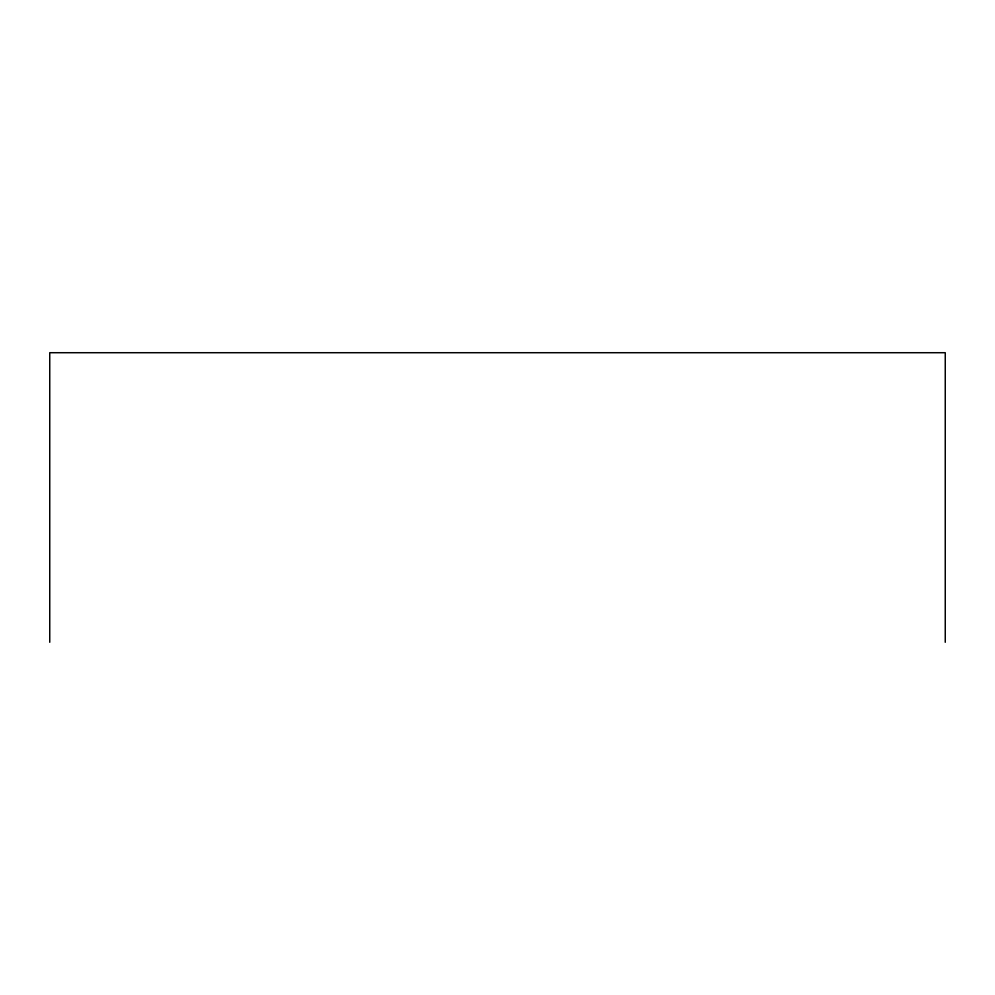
<?xml version="1.0" encoding="UTF-8"?>
<svg xmlns="http://www.w3.org/2000/svg" width="995" height="995" viewBox="0 0 995 995"><rect width="100%" height="100%" fill="white"/><g stroke="black" fill="none" stroke-linecap="round" stroke-linejoin="round"><path stroke-width="1.49" d="M945.25 642.285L945.25 352.715L49.75 352.715L49.75 642.285"/></g></svg>
